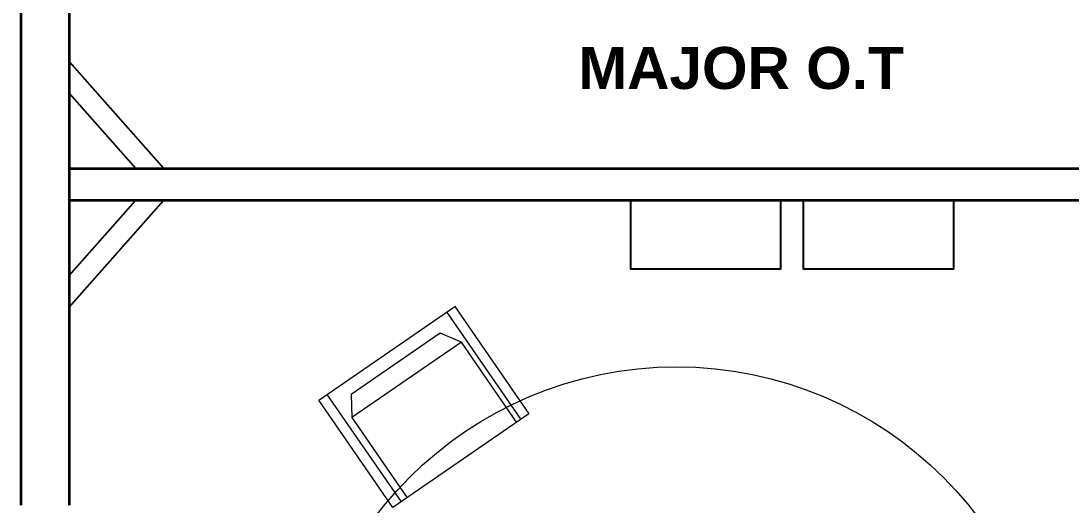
# Model space of a CAD drawing. Header units: inches. Extents: x -17070 to 527, y 504 to 2398.
# Drawn here: x -10487.65 to -10482.65, y 534.69 to 537 of the extents above; entities that cross this region are included whole.
import ezdxf

# ---------------------------------------------------------------- set-up
doc = ezdxf.new("R2010")
doc.units = ezdxf.units.IN
doc.layers.add('elevation', color=7, linetype='Continuous')
doc.layers.add('furniture', color=42, linetype='Continuous', lineweight=9)
doc.layers.add('section', color=1, linetype='Continuous', lineweight=35)
doc.styles.add('ROMANC', font='arialbd.ttf', dxfattribs={"height": 0.35})

msp = doc.modelspace()

# ---------------------------------------------------------------- linework, layer by layer
at = {"layer": 'elevation', "ltscale": 0.0005}
for p, q in [((-10487.42464, 536.80385), (-10486.97375, 536.29297)), ((-10487.42464, 536.65272), (-10487.10713, 536.29297)), ((-10487.42464, 536.29297), (-10487.42464, 536.14297)), ((-10487.42464, 535.78322), (-10487.10713, 536.14297)), ((-10487.42464, 535.63209), (-10486.97375, 536.14297))]:
    msp.add_line(p, q, dxfattribs=at)
for points in [[(-10484.03276, 536.14297), (-10484.03276, 535.81336), (-10484.74677, 535.81336), (-10484.74677, 536.14297)], [(-10483.20907, 536.14297), (-10483.20907, 535.81336), (-10483.92308, 535.81336), (-10483.92308, 536.14297)]]:
    msp.add_lwpolyline(points, close=True, dxfattribs=at)
at = {"layer": 'furniture', "color": 0, "lineweight": 18}
for p, q in [((-10485.62532, 535.60932, 0.28125), (-10485.27202, 535.09704, 0.28125)), ((-10486.19597, 535.21577, 0.28125), (-10485.84268, 534.70349, 0.28125))]:
    msp.add_line(p, q, dxfattribs=at)
at = {"layer": 'furniture', "color": 0, "lineweight": 18, "elevation": 0.28125}
msp.add_lwpolyline([(-10486.23458, 535.18914), (-10485.58671, 535.63595), (-10485.23341, 535.12367), (-10485.88129, 534.67686)], close=True, dxfattribs=at)
for points in [[(-10485.55474, 535.46545), (-10485.65589, 535.50836), (-10486.08107, 535.21514), (-10486.0769, 535.10534)], [(-10485.29143, 535.08365), (-10485.55474, 535.46545), (-10486.0769, 535.10534), (-10485.8136, 534.72354)]]:
    msp.add_lwpolyline(points, dxfattribs=at)
at = {"layer": 'furniture', "color": 0, "lineweight": 18}
msp.add_circle((-10484.52935, 533.54768), 1.8, dxfattribs=at)
at = {"layer": 'section', "ltscale": 0.0005}
for p, q in [((-10487.65464, 537.11797), (-10487.65464, 534.68875)), ((-10487.42464, 537.11797), (-10487.42464, 534.68875)), ((-10487.42464, 536.29297), (-10481.42464, 536.29297)), ((-10487.42464, 536.14297), (-10481.42464, 536.14297)), ((-10487.42464, 535.31797), (-10487.42464, 535.31797))]:
    msp.add_line(p, q, dxfattribs=at)

# ---------------------------------------------------------------- texts
at = {"layer": 'elevation', "ltscale": 0.0005, "insert": (-10484.99746, 536.87283, -0.28125), "char_height": 0.2, "width": 335.6252416, "attachment_point": 1, "style": 'ROMANC'}
msp.add_mtext('MAJOR O.T', dxfattribs=at)

doc.saveas('drawing.dxf')
